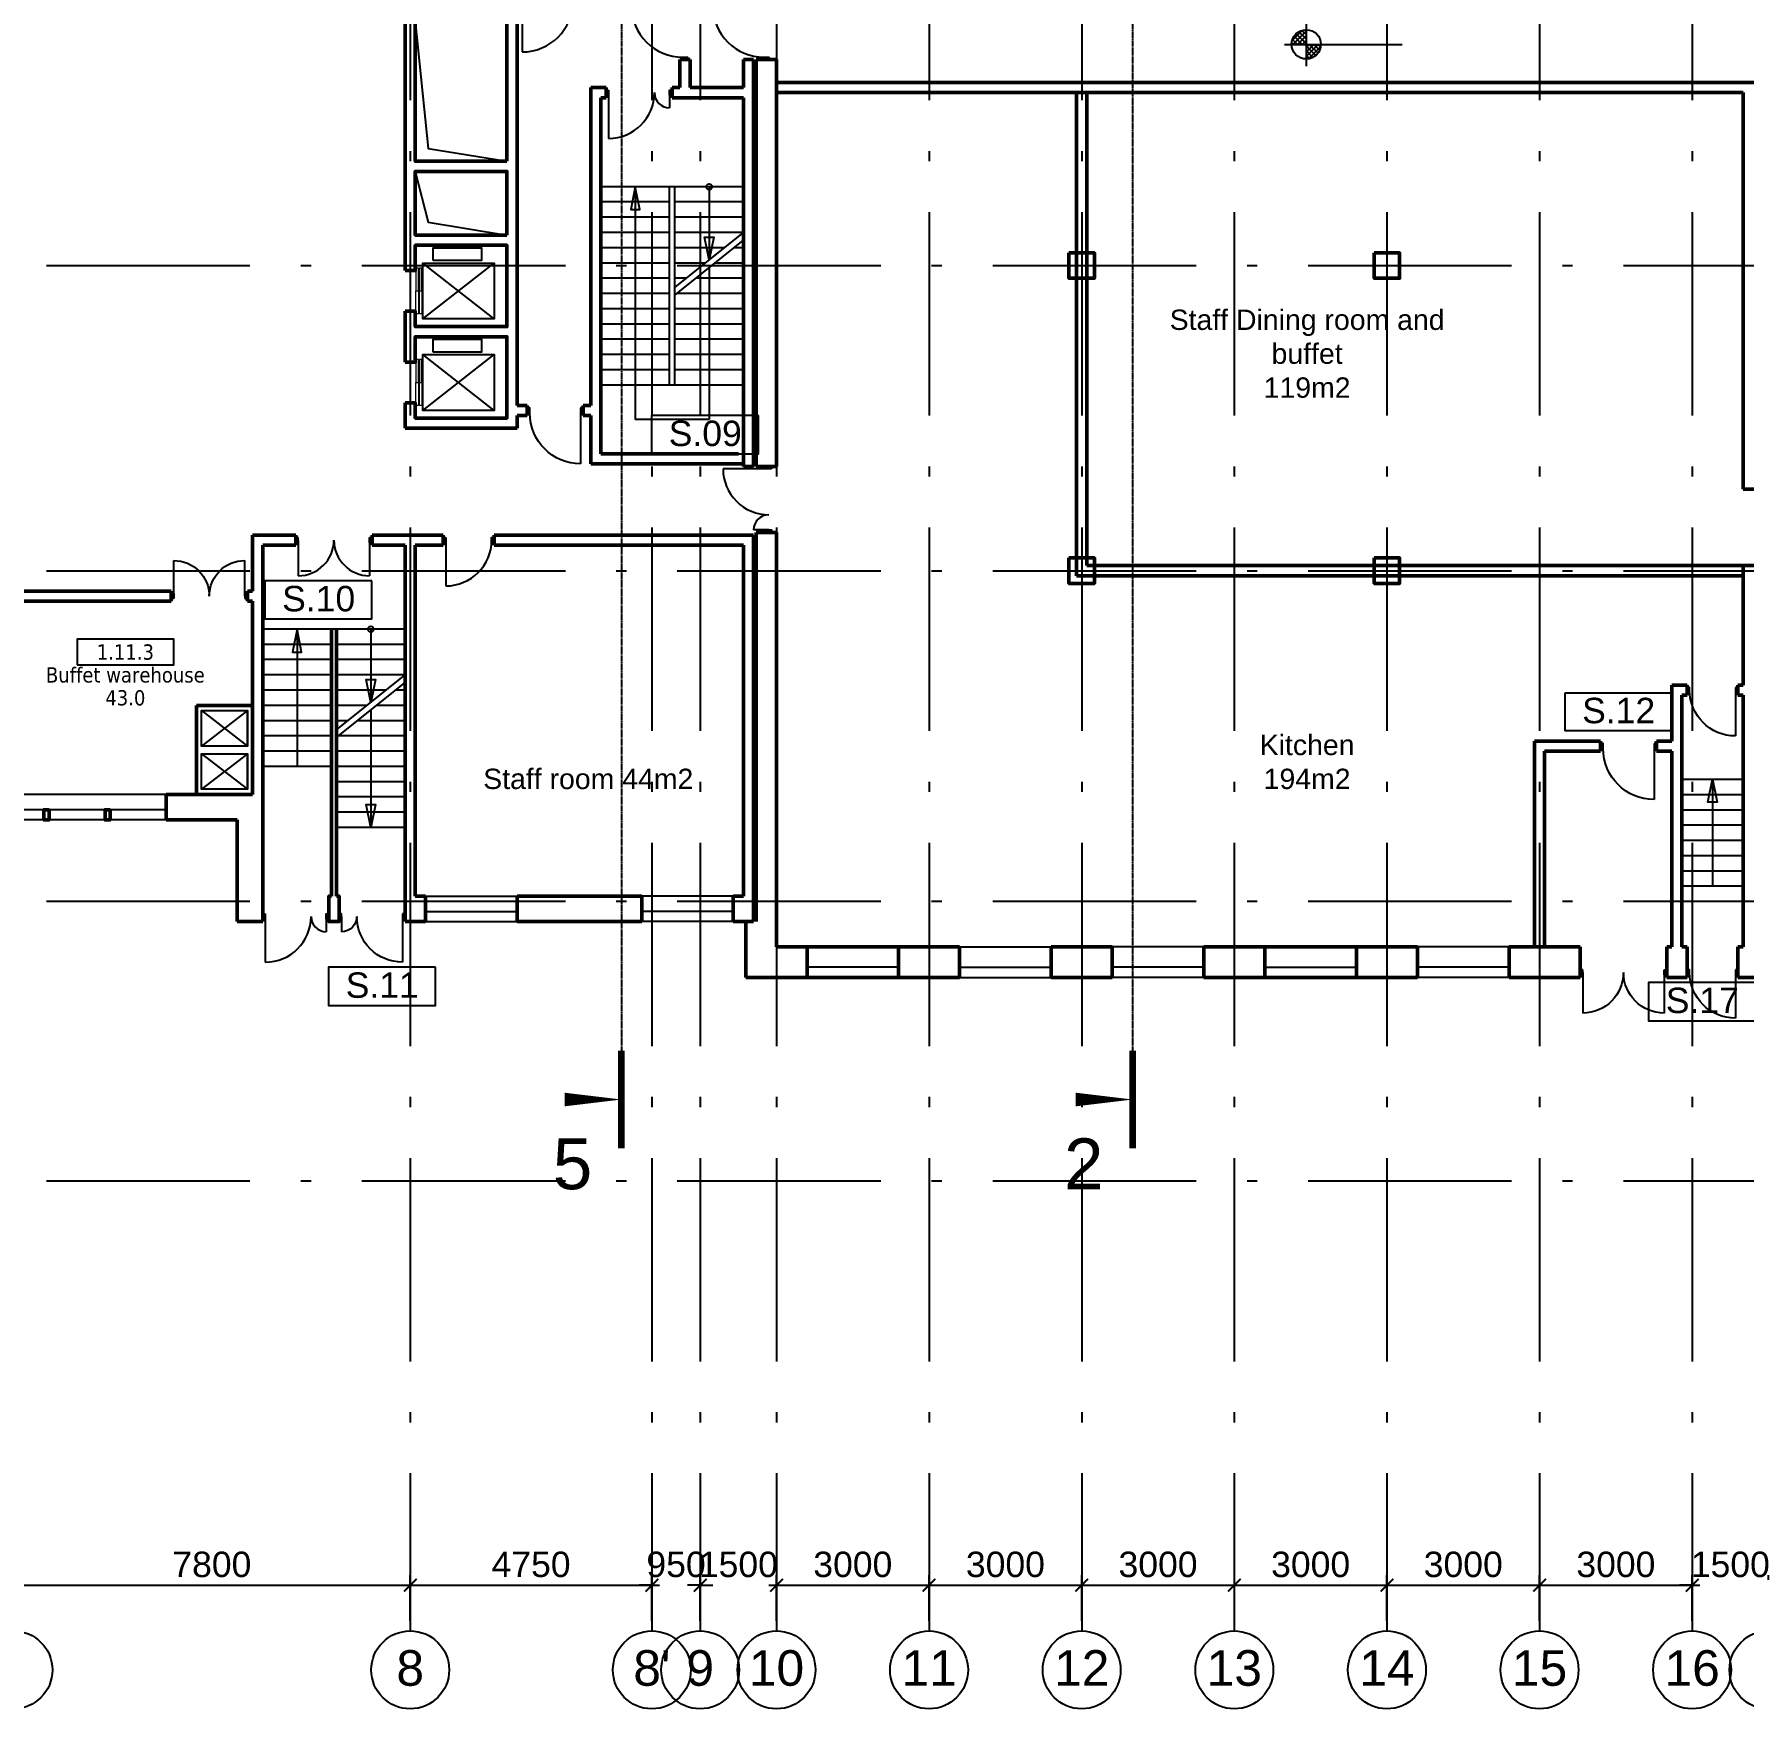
# Model space of a CAD drawing. Header units: millimetres. Extents: x 2558 to 253942, y 1343 to 186042.
# Drawn here: x 41048 to 74655, y 97362 to 130293 of the extents above; entities that cross this region are included whole.
import ezdxf
from ezdxf.enums import TextEntityAlignment as Align

# ---------------------------------------------------------------- set-up
doc = ezdxf.new("R2010")
doc.units = ezdxf.units.MM
doc.linetypes.add('DASHED', pattern=[0.75, 0.5, -0.25])
doc.linetypes.add('OSY', pattern=[6200, 4000, -1000, 200, -1000])
for name, color, linetype in [('AKS-NUM', 3, 'Continuous'), ('axes', 40, 'OSY'), ('DIM', 4, 'Continuous'), ('DV', 70, 'Continuous'), ('F', 4, 'Continuous'), ('P', 3, 'Continuous'), ('R', 7, 'Continuous'), ('T-EXPL pom', 9, 'Continuous'), ('Text', 179, 'Continuous')]:
    doc.layers.add(name, color=color, linetype=linetype)
doc.layers.add('hide', color=61, linetype='Continuous', lineweight=5, plot=False)
doc.layers.add('Kolumns', color=5, linetype='Continuous', lineweight=50)
doc.layers.add('ST', color=5, linetype='Continuous', lineweight=50)
doc.styles.add('DIM100', font='arial.ttf')
doc.styles.add('dim200', font='arial.ttf')
doc.styles.add('DIM_150', font='arial.ttf')
doc.styles.add('EXPL', font='tahoma.ttf')
doc.dimstyles.new('DIM200', dxfattribs={"dimtxt": 500, "dimasz": 250, "dimexe": 200, "dimexo": 200, "dimgap": 150, "dimtad": 1, "dimdec": 0, "dimzin": 0, "dimdsep": 46, "dimtxsty": 'dim200', "dimblk": 'ARCHTICK', "dimcen": 100, "dimdle": 150, "dimclrd": 256, "dimclre": 256, "dimclrt": 256, "dimaunit": 1, "dimadec": 4, "dimazin": 0, "dimtfac": 1, "dimtdec": 0, "dimtix": 1, "dimtofl": 0, "dimtmove": 0, "dimatfit": 0, "dimldrblk": 'DOT', "dimfxl": 200, "dimtolj": 1, "dimtzin": 0, "dimarcsym": 0})

# ---------------------------------------------------------------- blocks, each defined once
blk = doc.blocks.new('77')
at = {"layer": 'DV'}
for p, q in [((50, 0), (50, -700)), ((1450, 0), (1450, -700))]:
    blk.add_line(p, q, dxfattribs=at)
for points in [[(50, 50), (0, 50), (0, -50), (50, -50)], [(1450, 50), (1500, 50), (1500, -50), (1450, -50)]]:
    blk.add_lwpolyline(points, close=True, dxfattribs=at)
for centre, start, end in [((50, 0), 270, 0), ((1450, 0), 180, 270)]:
    blk.add_arc(centre, 700, start, end, dxfattribs=at)
blk = doc.blocks.new('okon')
at = {"layer": 'ST'}
blk.add_lwpolyline([(-50, 0), (50, 0), (50, 200), (-50, 200)], close=True, dxfattribs=at)
blk = doc.blocks.new('otmetka')
for p, q in [((0, 426), (0, -426)), ((-426, 0), (1885, 0))]:
    blk.add_line(p, q)
at = {"color": 0}
for p, q in [((-262, 0), (-286, 24)), ((-277, 77), (-76, 278)), ((-172, 0), (-270, 98)), ((-263, 0), (1, 264)), ((-81, 0), (-240, 158)), ((1, 8), (-198, 208)), ((-172, 0), (1, 173)), ((1, 99), (-147, 247)), ((1, 189), (-85, 275)), ((-82, 0), (1, 83)), ((1, -234), (235, 0)), ((1, -144), (145, 0)), ((1, -53), (54, 0)), ((230, -175), (54, 0)), ((264, -119), (145, 0)), ((285, -49), (235, 0)), ((185, -221), (1, -37)), ((131, -257), (1, -128)), ((64, -281), (1, -218)), ((40, -285), (286, -39))]:
    blk.add_line(p, q, dxfattribs=at)
blk.add_circle((0, 0), 288)
blk = doc.blocks.new('90')
at = {"layer": 'DV'}
blk.add_line((50, 0), (50, -900), dxfattribs=at)
for points in [[(50, 50), (50, -50), (0, -50), (0, 50)], [(1000, 50), (1000, -50), (950, -50), (950, 50)]]:
    blk.add_lwpolyline(points, close=True, dxfattribs=at)
blk.add_arc((50, 0), 900, 270, 0, dxfattribs=at)
blk = doc.blocks.new('100')
at = {"layer": 'DV'}
blk.add_line((50, -50), (50, -1050), dxfattribs=at)
for points in [[(50, 50), (50, -50), (0, -50), (0, 50)], [(1100, 50), (1100, -50), (1050, -50), (1050, 50)]]:
    blk.add_lwpolyline(points, close=True, dxfattribs=at)
blk.add_arc((50, -50), 1000, 270, 0, dxfattribs=at)
blk = doc.blocks.new('93')
at = {"layer": 'DV'}
for p, q in [((50, 0), (50, -900)), ((1250, 0), (1250, -300))]:
    blk.add_line(p, q, dxfattribs=at)
for points in [[(50, 50), (50, -50), (0, -50), (0, 50)], [(1300, 50), (1300, -50), (1250, -50), (1250, 50)]]:
    blk.add_lwpolyline(points, close=True, dxfattribs=at)
for centre, radius, start, end in [((50, 0), 900, 270, 0), ((1250, 0), 300, 180, 270)]:
    blk.add_arc(centre, radius, start, end, dxfattribs=at)
blk = doc.blocks.new('_ArchTick')
at = {"color": 0, "linetype": 'ByBlock', "const_width": 0.15}
blk.add_lwpolyline([(-0.5, -0.5), (0.5, 0.5)], dxfattribs=at)
blk = doc.blocks.new('*D382')
at = {"layer": 'Defpoints', "color": 0, "transparency": 16777216}
for p in [(58640, 99793), (55640, 98893), (58640, 98893)]:
    blk.add_point(p, dxfattribs=at)
at = {"layer": 'DIM', "lineweight": -2, "transparency": 16777216}
for p, q in [((55640, 99093), (55640, 99993)), ((58640, 99093), (58640, 99993)), ((55490, 99793), (58790, 99793))]:
    blk.add_line(p, q, dxfattribs=at)
at = {"layer": 'DIM', "lineweight": -2, "transparency": 16777216, "xscale": 250, "yscale": 250, "zscale": 250, "rotation": 180}
blk.add_blockref('_ArchTick', (55640, 99793), dxfattribs=at)
at = {"layer": 'DIM', "lineweight": -2, "transparency": 16777216, "xscale": 250, "yscale": 250, "zscale": 250}
blk.add_blockref('_ArchTick', (58640, 99793), dxfattribs=at)
at = {"layer": 'DIM', "transparency": 16777216, "insert": (57140, 100199), "char_height": 500, "attachment_point": 5, "style": 'dim200'}
blk.add_mtext('\\A1;3000', dxfattribs=at)
blk = doc.blocks.new('_Dot')
at = {"layer": 'P', "color": 0, "lineweight": -2}
blk.add_line((-0.5, 0), (-1, 0), dxfattribs=at)
at = {"layer": 'P', "color": 0, "const_width": 0.5}
blk.add_lwpolyline([(-0.25, 0, 1), (0.25, 0, 1)], format="xyb", close=True, dxfattribs=at)
blk = doc.blocks.new('*D388')
at = {"layer": 'Defpoints', "color": 0, "transparency": 16777216}
for p in [(67640, 99793), (64640, 98893), (67640, 98893)]:
    blk.add_point(p, dxfattribs=at)
at = {"layer": 'DIM', "lineweight": -2, "transparency": 16777216}
for p, q in [((64640, 99093), (64640, 99993)), ((67640, 99093), (67640, 99993)), ((64490, 99793), (67790, 99793))]:
    blk.add_line(p, q, dxfattribs=at)
at = {"layer": 'DIM', "lineweight": -2, "transparency": 16777216, "xscale": 250, "yscale": 250, "zscale": 250, "rotation": 180}
blk.add_blockref('_ArchTick', (64640, 99793), dxfattribs=at)
at = {"layer": 'DIM', "lineweight": -2, "transparency": 16777216, "xscale": 250, "yscale": 250, "zscale": 250}
blk.add_blockref('_ArchTick', (67640, 99793), dxfattribs=at)
at = {"layer": 'DIM', "transparency": 16777216, "insert": (66140, 100199), "char_height": 500, "attachment_point": 5, "style": 'dim200'}
blk.add_mtext('\\A1;3000', dxfattribs=at)
blk = doc.blocks.new('*D389')
at = {"layer": 'Defpoints', "color": 0, "transparency": 16777216}
for p in [(70640, 99793), (67640, 98893), (70640, 98893)]:
    blk.add_point(p, dxfattribs=at)
at = {"layer": 'DIM', "lineweight": -2, "transparency": 16777216}
for p, q in [((67640, 99093), (67640, 99993)), ((70640, 99093), (70640, 99993)), ((67490, 99793), (70790, 99793))]:
    blk.add_line(p, q, dxfattribs=at)
at = {"layer": 'DIM', "lineweight": -2, "transparency": 16777216, "xscale": 250, "yscale": 250, "zscale": 250, "rotation": 180}
blk.add_blockref('_ArchTick', (67640, 99793), dxfattribs=at)
at = {"layer": 'DIM', "lineweight": -2, "transparency": 16777216, "xscale": 250, "yscale": 250, "zscale": 250}
blk.add_blockref('_ArchTick', (70640, 99793), dxfattribs=at)
at = {"layer": 'DIM', "transparency": 16777216, "insert": (69140, 100199), "char_height": 500, "attachment_point": 5, "style": 'dim200'}
blk.add_mtext('\\A1;3000', dxfattribs=at)
blk = doc.blocks.new('*D390')
at = {"layer": 'Defpoints', "color": 0, "transparency": 16777216}
for p in [(48440, 99793), (40640, 98893), (48440, 98893)]:
    blk.add_point(p, dxfattribs=at)
at = {"layer": 'DIM', "lineweight": -2, "transparency": 16777216}
for p, q in [((40640, 99093), (40640, 99993)), ((48440, 99093), (48440, 99993)), ((40490, 99793), (48590, 99793))]:
    blk.add_line(p, q, dxfattribs=at)
at = {"layer": 'DIM', "lineweight": -2, "transparency": 16777216, "xscale": 250, "yscale": 250, "zscale": 250, "rotation": 180}
blk.add_blockref('_ArchTick', (40640, 99793), dxfattribs=at)
at = {"layer": 'DIM', "lineweight": -2, "transparency": 16777216, "xscale": 250, "yscale": 250, "zscale": 250}
blk.add_blockref('_ArchTick', (48440, 99793), dxfattribs=at)
at = {"layer": 'DIM', "transparency": 16777216, "insert": (44540, 100199), "char_height": 500, "attachment_point": 5, "style": 'dim200'}
blk.add_mtext('\\A1;7800', dxfattribs=at)
blk = doc.blocks.new('*D401')
at = {"layer": 'Defpoints', "color": 0, "transparency": 16777216}
for p in [(75140, 99793), (73640, 98893), (75140, 98893)]:
    blk.add_point(p, dxfattribs=at)
at = {"layer": 'DIM', "lineweight": -2, "transparency": 16777216}
for p, q in [((73640, 99093), (73640, 99993)), ((75140, 99093), (75140, 99993)), ((73640, 99793), (73390, 99793)), ((75140, 99793), (75390, 99793))]:
    blk.add_line(p, q, dxfattribs=at)
at = {"layer": 'DIM', "lineweight": -2, "transparency": 16777216, "xscale": 250, "yscale": 250, "zscale": 250}
blk.add_blockref('_ArchTick', (73640, 99793), dxfattribs=at)
at = {"layer": 'DIM', "lineweight": -2, "transparency": 16777216, "xscale": 250, "yscale": 250, "zscale": 250, "rotation": 180}
blk.add_blockref('_ArchTick', (75140, 99793), dxfattribs=at)
at = {"layer": 'DIM', "transparency": 16777216, "insert": (74390, 100199), "char_height": 500, "attachment_point": 5, "style": 'dim200'}
blk.add_mtext('\\A1;1500', dxfattribs=at)
blk = doc.blocks.new('*D402')
at = {"layer": 'Defpoints', "color": 0, "transparency": 16777216}
for p in [(73640, 99793), (70640, 98893), (73640, 98893)]:
    blk.add_point(p, dxfattribs=at)
at = {"layer": 'DIM', "lineweight": -2, "transparency": 16777216}
for p, q in [((70640, 99093), (70640, 99993)), ((73640, 99093), (73640, 99993)), ((70490, 99793), (73790, 99793))]:
    blk.add_line(p, q, dxfattribs=at)
at = {"layer": 'DIM', "lineweight": -2, "transparency": 16777216, "xscale": 250, "yscale": 250, "zscale": 250, "rotation": 180}
blk.add_blockref('_ArchTick', (70640, 99793), dxfattribs=at)
at = {"layer": 'DIM', "lineweight": -2, "transparency": 16777216, "xscale": 250, "yscale": 250, "zscale": 250}
blk.add_blockref('_ArchTick', (73640, 99793), dxfattribs=at)
at = {"layer": 'DIM', "transparency": 16777216, "insert": (72140, 100199), "char_height": 500, "attachment_point": 5, "style": 'dim200'}
blk.add_mtext('\\A1;3000', dxfattribs=at)
blk = doc.blocks.new('*D403')
at = {"layer": 'Defpoints', "color": 0, "transparency": 16777216}
for p in [(61640, 99793), (58640, 98893), (61640, 98893)]:
    blk.add_point(p, dxfattribs=at)
at = {"layer": 'DIM', "lineweight": -2, "transparency": 16777216}
for p, q in [((58640, 99093), (58640, 99993)), ((61640, 99093), (61640, 99993)), ((58490, 99793), (61790, 99793))]:
    blk.add_line(p, q, dxfattribs=at)
at = {"layer": 'DIM', "lineweight": -2, "transparency": 16777216, "xscale": 250, "yscale": 250, "zscale": 250, "rotation": 180}
blk.add_blockref('_ArchTick', (58640, 99793), dxfattribs=at)
at = {"layer": 'DIM', "lineweight": -2, "transparency": 16777216, "xscale": 250, "yscale": 250, "zscale": 250}
blk.add_blockref('_ArchTick', (61640, 99793), dxfattribs=at)
at = {"layer": 'DIM', "transparency": 16777216, "insert": (60140, 100199), "char_height": 500, "attachment_point": 5, "style": 'dim200'}
blk.add_mtext('\\A1;3000', dxfattribs=at)
blk = doc.blocks.new('*D404')
at = {"layer": 'Defpoints', "color": 0, "transparency": 16777216}
for p in [(64640, 99793), (61640, 98893), (64640, 98893)]:
    blk.add_point(p, dxfattribs=at)
at = {"layer": 'DIM', "lineweight": -2, "transparency": 16777216}
for p, q in [((61640, 99093), (61640, 99993)), ((64640, 99093), (64640, 99993)), ((61490, 99793), (64790, 99793))]:
    blk.add_line(p, q, dxfattribs=at)
at = {"layer": 'DIM', "lineweight": -2, "transparency": 16777216, "xscale": 250, "yscale": 250, "zscale": 250, "rotation": 180}
blk.add_blockref('_ArchTick', (61640, 99793), dxfattribs=at)
at = {"layer": 'DIM', "lineweight": -2, "transparency": 16777216, "xscale": 250, "yscale": 250, "zscale": 250}
blk.add_blockref('_ArchTick', (64640, 99793), dxfattribs=at)
at = {"layer": 'DIM', "transparency": 16777216, "insert": (63140, 100199), "char_height": 500, "attachment_point": 5, "style": 'dim200'}
blk.add_mtext('\\A1;3000', dxfattribs=at)
blk = doc.blocks.new('nomkom')
blk.add_lwpolyline([(-950, 0), (950, 0), (950, 500), (-950, 500)], close=True)
at = {"style": 'EXPL'}
for tag, height, p in [('NO_LEGEND', 300, (0, 100)), ('ROOM_NAME', 200, (0, -350)), ('AREA', 300, (0, -800))]:
    blk.add_attdef(tag, text='', height=height, dxfattribs=at).set_placement(p, align=Align.CENTER)
blk = doc.blocks.new('88')
at = {"layer": 'DV'}
for p, q in [((0, -50), (800, -50)), ((0, -1650), (800, -1650))]:
    blk.add_line(p, q, dxfattribs=at)
for points in [[(-50, -50), (-50, 0), (50, 0), (50, -50)], [(-50, -1650), (-50, -1700), (50, -1700), (50, -1650)]]:
    blk.add_lwpolyline(points, close=True, dxfattribs=at)
for centre, start, end in [((0, -50), 270, 0), ((0, -1650), 0, 90)]:
    blk.add_arc(centre, 800, start, end, dxfattribs=at)
blk = doc.blocks.new('A$C497D624B')
at = {"layer": 'hide'}
for points in [[(250, 1790), (700, 1790), (700, 1740), (250, 1740)], [(250, 1720), (700, 1720), (700, 1670), (250, 1670)], [(1150, 1790), (700, 1790), (700, 1740), (1150, 1740)], [(1150, 1720), (700, 1720), (700, 1670), (1150, 1670)]]:
    blk.add_lwpolyline(points, close=True, dxfattribs=at)
at = {"layer": 'P'}
blk.add_lwpolyline([(150, 1650), (1250, 1650), (1250, 250), (150, 250), (150, 1650), (1250, 250), (150, 250), (1250, 1650)], dxfattribs=at)
blk.add_lwpolyline([(1300, 1450), (1550, 1450), (1550, 500), (1300, 500)], close=True, dxfattribs=at)
at = {"layer": 'ST'}
blk.add_lwpolyline([(300, 2000), (300, 1800), (0, 1800), (0, 0), (1600, 0), (1600, 1800), (1100, 1800), (1100, 2000)], dxfattribs=at)
blk = doc.blocks.new('*D328')
at = {"layer": 'Defpoints', "color": 0, "transparency": 16777216}
for p in [(55640, 99793), (54140, 98893), (55640, 98893)]:
    blk.add_point(p, dxfattribs=at)
at = {"layer": 'DIM', "lineweight": -2, "transparency": 16777216}
for p, q in [((54140, 99093), (54140, 99993)), ((55640, 99093), (55640, 99993)), ((54140, 99793), (53890, 99793)), ((55640, 99793), (55890, 99793))]:
    blk.add_line(p, q, dxfattribs=at)
at = {"layer": 'DIM', "lineweight": -2, "transparency": 16777216, "xscale": 250, "yscale": 250, "zscale": 250}
blk.add_blockref('_ArchTick', (54140, 99793), dxfattribs=at)
at = {"layer": 'DIM', "lineweight": -2, "transparency": 16777216, "xscale": 250, "yscale": 250, "zscale": 250, "rotation": 180}
blk.add_blockref('_ArchTick', (55640, 99793), dxfattribs=at)
at = {"layer": 'DIM', "transparency": 16777216, "insert": (54890, 100199), "char_height": 500, "attachment_point": 5, "style": 'dim200'}
blk.add_mtext('\\A1;1500', dxfattribs=at)
blk = doc.blocks.new('*D329')
at = {"layer": 'Defpoints', "color": 0, "transparency": 16777216}
for p in [(53190, 99793), (48440, 98893), (53190, 98893)]:
    blk.add_point(p, dxfattribs=at)
at = {"layer": 'DIM', "lineweight": -2, "transparency": 16777216}
for p, q in [((48440, 99093), (48440, 99993)), ((53190, 99093), (53190, 99993)), ((48290, 99793), (53340, 99793))]:
    blk.add_line(p, q, dxfattribs=at)
at = {"layer": 'DIM', "lineweight": -2, "transparency": 16777216, "xscale": 250, "yscale": 250, "zscale": 250, "rotation": 180}
blk.add_blockref('_ArchTick', (48440, 99793), dxfattribs=at)
at = {"layer": 'DIM', "lineweight": -2, "transparency": 16777216, "xscale": 250, "yscale": 250, "zscale": 250}
blk.add_blockref('_ArchTick', (53190, 99793), dxfattribs=at)
at = {"layer": 'DIM', "transparency": 16777216, "insert": (50815, 100199), "char_height": 500, "attachment_point": 5, "style": 'dim200'}
blk.add_mtext('\\A1;4750', dxfattribs=at)
blk = doc.blocks.new('*D330')
at = {"layer": 'Defpoints', "color": 0, "transparency": 16777216}
for p in [(54140, 99793), (53190, 98893), (54140, 98893)]:
    blk.add_point(p, dxfattribs=at)
at = {"layer": 'DIM', "lineweight": -2, "transparency": 16777216}
for p, q in [((53190, 99093), (53190, 99993)), ((54140, 99093), (54140, 99993)), ((53190, 99793), (52940, 99793)), ((54140, 99793), (54390, 99793))]:
    blk.add_line(p, q, dxfattribs=at)
at = {"layer": 'DIM', "lineweight": -2, "transparency": 16777216, "xscale": 250, "yscale": 250, "zscale": 250}
blk.add_blockref('_ArchTick', (53190, 99793), dxfattribs=at)
at = {"layer": 'DIM', "lineweight": -2, "transparency": 16777216, "xscale": 250, "yscale": 250, "zscale": 250, "rotation": 180}
blk.add_blockref('_ArchTick', (54140, 99793), dxfattribs=at)
at = {"layer": 'DIM', "transparency": 16777216, "insert": (53665, 100199), "char_height": 500, "attachment_point": 5, "style": 'dim200'}
blk.add_mtext('\\A1;950', dxfattribs=at)

msp = doc.modelspace()

# ---------------------------------------------------------------- linework, layer by layer
at = {"layer": 'AKS-NUM'}
for centre in [(40639.6, 98127.5), (48439.4, 98127.5), (53189.4, 98127.5), (54139.4, 98127.5), (55639.4, 98127.5), (58639.4, 98127.5), (61639.4, 98127.5), (64639.4, 98127.5), (67639.4, 98127.5), (70639.4, 98127.5), (73639.4, 98127.5), (75139.4, 98127.5)]:
    msp.add_circle(centre, 765.9, dxfattribs=at)
at = {"layer": 'axes'}
for p, q in [((48439.6, 182593.4), (48439.6, 98893.4)), ((53189.6, 182593.4), (53189.6, 98893.4)), ((54139.6, 182593.4), (54139.6, 98893.4)), ((55639.6, 182593.4), (55639.6, 98893.4)), ((58639.6, 182593.4), (58639.6, 98893.4)), ((61639.6, 182593.4), (61639.6, 98893.4)), ((64639.6, 182593.4), (64639.6, 98893.4)), ((67639.6, 182593.4), (67639.6, 98893.4)), ((70639.6, 182593.4), (70639.6, 98893.4)), ((73639.6, 182593.4), (73639.6, 98893.4)), ((4089.6, 125743.4), (113998.8, 125743.4)), ((4089.6, 119743.4), (113998.8, 119743.4)), ((4089.6, 113243.4), (113998.8, 113243.4)), ((4089.6, 107743.4), (113998.8, 107743.4))]:
    msp.add_line(p, q, dxfattribs=at)
at = {"layer": 'F'}
for p, q in [((43639.6, 115343.4), (40639.6, 115343.4)), ((43639.6, 115043.4), (40639.6, 115043.4)), ((43639.6, 114843.4), (40639.6, 114843.4)), ((48739.6, 113343.4), (50539.6, 113343.4)), ((54789.6, 113343.4), (52989.6, 113343.4)), ((48739.6, 113043.4), (50539.6, 113043.4)), ((54789.6, 113043.4), (52989.6, 113043.4)), ((48739.6, 112843.4), (50539.6, 112843.4)), ((54789.6, 112843.4), (52989.6, 112843.4)), ((58039.6, 112343.4), (56239.6, 112343.4)), ((59239.6, 112343.4), (61039.6, 112343.4)), ((64039.6, 112343.4), (62239.6, 112343.4)), ((65239.6, 112343.4), (67039.6, 112343.4)), ((70039.6, 112343.4), (68239.6, 112343.4)), ((58039.6, 111943.4), (56239.6, 111943.4)), ((59239.6, 111943.4), (61039.6, 111943.4)), ((64039.6, 111943.4), (62239.6, 111943.4)), ((65239.6, 111943.4), (67039.6, 111943.4)), ((70039.6, 111943.4), (68239.6, 111943.4)), ((58039.6, 111743.4), (56239.6, 111743.4)), ((59239.6, 111743.4), (61039.6, 111743.4)), ((64039.6, 111743.4), (62239.6, 111743.4)), ((65239.6, 111743.4), (67039.6, 111743.4)), ((70039.6, 111743.4), (68239.6, 111743.4))]:
    msp.add_line(p, q, dxfattribs=at)
at = {"layer": 'Kolumns'}
for points in [[(61389.6, 125993.4), (61889.6, 125993.4), (61889.6, 125493.4), (61389.6, 125493.4)], [(67389.6, 125993.4), (67889.6, 125993.4), (67889.6, 125493.4), (67389.6, 125493.4)], [(61389.6, 119993.4), (61889.6, 119993.4), (61889.6, 119493.4), (61389.6, 119493.4)], [(67389.6, 119993.4), (67889.6, 119993.4), (67889.6, 119493.4), (67389.6, 119493.4)]]:
    msp.add_lwpolyline(points, close=True, dxfattribs=at)
at = {"layer": 'P'}
for p, q in [((54989.6, 127293.4), (52189.6, 127293.4)), ((52864.6, 127293.4), (52864.6, 122718.4)), ((53539.6, 123393.4), (53539.6, 127293.4)), ((53639.6, 123393.4), (53639.6, 127293.4)), ((54314.6, 127293.4), (54314.6, 125853.4)), ((53539.6, 126993.4), (52189.6, 126993.4)), ((54989.6, 126993.4), (53639.6, 126993.4)), ((53539.6, 126693.4), (52189.6, 126693.4)), ((53539.6, 126393.4), (52189.6, 126393.4)), ((54989.6, 126693.4), (53639.6, 126693.4)), ((53639.6, 125313.4), (54989.6, 126393.4)), ((54989.6, 126393.4), (53639.6, 126393.4)), ((53539.6, 126093.4), (52189.6, 126093.4)), ((53639.6, 125163.4), (54989.6, 126243.4)), ((54614.6, 126093.4), (53639.6, 126093.4)), ((54989.6, 126093.4), (54802.1, 126093.4)), ((53539.6, 125793.4), (52189.6, 125793.4)), ((54239.6, 125793.4), (53639.6, 125793.4)), ((54314.6, 125703.4), (54314.6, 122718.4)), ((54989.6, 125793.4), (54427.1, 125793.4)), ((53539.6, 125493.4), (52189.6, 125493.4)), ((53864.6, 125493.4), (53639.6, 125493.4)), ((54989.6, 125493.4), (54052.1, 125493.4)), ((53539.6, 125193.4), (52189.6, 125193.4)), ((54989.6, 125193.4), (53677.1, 125193.4)), ((53539.6, 124893.4), (52189.6, 124893.4)), ((54989.6, 124893.4), (53639.6, 124893.4)), ((53539.6, 124593.4), (52189.6, 124593.4)), ((54989.6, 124593.4), (53639.6, 124593.4)), ((53539.6, 124293.4), (52189.6, 124293.4)), ((54989.6, 124293.4), (53639.6, 124293.4)), ((53539.6, 123993.4), (52189.6, 123993.4)), ((53539.6, 123693.4), (52189.6, 123693.4)), ((54989.6, 123993.4), (53639.6, 123993.4)), ((54989.6, 123693.4), (53639.6, 123693.4)), ((54989.6, 123393.4), (52189.6, 123393.4)), ((54314.6, 122718.4), (52864.6, 122718.4)), ((48339.6, 118593.4), (45539.6, 118593.4)), ((46214.6, 118593.4), (46214.6, 115893.4)), ((47664.6, 118593.4), (47664.6, 117153.4)), ((46889.6, 118293.4), (45539.6, 118293.4)), ((46889.6, 117993.4), (45539.6, 117993.4)), ((48339.6, 118293.4), (46989.6, 118293.4)), ((48339.6, 117993.4), (46989.6, 117993.4)), ((46889.6, 117693.4), (45539.6, 117693.4)), ((46989.6, 116613.4), (48339.6, 117693.4)), ((48339.6, 117693.4), (46989.6, 117693.4)), ((46889.6, 117393.4), (45539.6, 117393.4)), ((46989.6, 116463.4), (48339.6, 117543.4)), ((47964.6, 117393.4), (46989.6, 117393.4)), ((48339.6, 117393.4), (48152.1, 117393.4)), ((46889.6, 117093.4), (45539.6, 117093.4)), ((47589.6, 117093.4), (46989.6, 117093.4)), ((47664.6, 117003.4), (47664.6, 114693.4)), ((48339.6, 117093.4), (47777.1, 117093.4)), ((46889.6, 116793.4), (45539.6, 116793.4)), ((47214.6, 116793.4), (46989.6, 116793.4)), ((48339.6, 116793.4), (47402.1, 116793.4)), ((46889.6, 116493.4), (45539.6, 116493.4)), ((48339.6, 116493.4), (47027.1, 116493.4)), ((46889.6, 116193.4), (45539.6, 116193.4)), ((48339.6, 116193.4), (46989.6, 116193.4)), ((46889.6, 115893.4), (45539.6, 115893.4)), ((48339.6, 115893.4), (46989.6, 115893.4)), ((73439.6, 115643.4), (74639.6, 115643.4)), ((74039.6, 115643.4), (74039.6, 113543.4)), ((48339.6, 115593.4), (46989.6, 115593.4)), ((48339.6, 115293.4), (46989.6, 115293.4)), ((73439.6, 115343.4), (74639.6, 115343.4)), ((48339.6, 114993.4), (46989.6, 114993.4)), ((73439.6, 115043.4), (74639.6, 115043.4)), ((48339.6, 114693.4), (46989.6, 114693.4)), ((73439.6, 114743.4), (74639.6, 114743.4)), ((73439.6, 114443.4), (74639.6, 114443.4)), ((73439.6, 114143.4), (74639.6, 114143.4)), ((73439.6, 113843.4), (74639.6, 113843.4)), ((73439.6, 113543.4), (74639.6, 113543.4))]:
    msp.add_line(p, q, dxfattribs=at)
for points in [[(48539.6, 130543.4), (48789.6, 128043.4), (50339.6, 127793.4)], [(48539.6, 127593.4), (48789.6, 126593.4), (50339.6, 126343.4)], [(44339.6, 116993.4), (45239.6, 116993.4), (45239.6, 116293.4), (44339.6, 116293.4), (44339.6, 116993.4), (45239.6, 116293.4), (45239.6, 116993.4), (44339.6, 116293.4)], [(44339.6, 116143.4), (45239.6, 116143.4), (45239.6, 115443.4), (44339.6, 115443.4), (44339.6, 116143.4), (45239.6, 115443.4), (45239.6, 116143.4), (44339.6, 115443.4)]]:
    msp.add_lwpolyline(points, dxfattribs=at)
for points in [[(52864.6, 127293.4), (52774.3, 126843.4), (52955, 126843.4)], [(54314.6, 125853.4), (54224.3, 126303.4), (54405, 126303.4)], [(46214.6, 118593.4), (46124.3, 118143.4), (46305, 118143.4)], [(47664.6, 117153.4), (47574.3, 117603.4), (47755, 117603.4)], [(74039.6, 115643.4), (74130, 115193.4), (73949.3, 115193.4)], [(47664.6, 114693.4), (47574.3, 115143.4), (47755, 115143.4)]]:
    msp.add_lwpolyline(points, close=True, dxfattribs=at)
for centre in [(54314.6, 127293.4), (47664.6, 118593.4)]:
    msp.add_circle(centre, 56.3, dxfattribs=at)
at = {"layer": 'R', "color": 7, "linetype": 'DASHED'}
for p, q in [((52589.6, 182593.4), (52589.6, 109343.4)), ((62639.6, 182593.4), (62639.6, 109343.4))]:
    msp.add_line(p, q, dxfattribs=at)
at = {"layer": 'R', "const_width": 133.9}
for points in [[(52589.6, 110302.8), (52589.6, 108384)], [(62639.6, 110302.8), (62639.6, 108384)]]:
    msp.add_lwpolyline(points, dxfattribs=at)
at = {"layer": 'R'}
for points in [[(51474, 109343.4, 267.7, 0, 0), (52589.6, 109343.4, 0, 0, 0)], [(61524, 109343.4, 267.7, 0, 0), (62639.6, 109343.4, 0, 0, 0)]]:
    msp.add_lwpolyline(points, format="xyseb", dxfattribs=at)
at = {"layer": 'ST'}
for p, q in [((48339.6, 125643.4), (48339.6, 132886.7)), ((50539.6, 130893.4), (50539.6, 122993.4)), ((53939.6, 129793.4), (53739.6, 129793.4)), ((53739.6, 129243.4), (53739.6, 129793.4)), ((53939.6, 129243.4), (53939.6, 129793.4)), ((54989.6, 129793.4), (54989.6, 129243.4)), ((55189.6, 129793.4), (54989.6, 129793.4)), ((55189.6, 129793.4), (55189.6, 121793.4)), ((55239.6, 121793.4), (55239.6, 129793.4)), ((55639.6, 129793.4), (55239.6, 129793.4)), ((55639.6, 121793.4), (55639.6, 129793.4)), ((51989.6, 122993.4), (51989.6, 129243.4)), ((52289.6, 129243.4), (51989.6, 129243.4)), ((52289.6, 129043.4), (52289.6, 129243.4)), ((53589.6, 129043.4), (53589.6, 129243.4)), ((53589.6, 129243.4), (53739.6, 129243.4)), ((53939.6, 129243.4), (54989.6, 129243.4)), ((68639.6, 129343.4), (55639.6, 129343.4)), ((74639.6, 129143.4), (55639.6, 129143.4)), ((61539.6, 119643.4), (61539.6, 129143.4)), ((61739.6, 119843.4), (61739.6, 129143.4)), ((68639.6, 129343.4), (80989.6, 129343.4)), ((74639.6, 129143.4), (74639.6, 121343.4)), ((52189.6, 129043.4), (52189.6, 122043.4)), ((52189.6, 129043.4), (52289.6, 129043.4)), ((54989.6, 129043.4), (53589.6, 129043.4)), ((54989.6, 129043.4), (54989.6, 121793.4)), ((48339.6, 124843.4), (48339.6, 123843.4)), ((48339.6, 122543.4), (48339.6, 123043.4)), ((50539.6, 122793.4), (50539.6, 122543.4)), ((51989.6, 121843.4), (51989.6, 122793.4)), ((50539.6, 122543.4), (48339.6, 122543.4)), ((54889.6, 122043.4), (52189.6, 122043.4)), ((54989.6, 121843.4), (51989.6, 121843.4)), ((54989.6, 121793.4), (55189.6, 121793.4)), ((74639.6, 121343.4), (77847.2, 121343.4)), ((45339.6, 119343.4), (45339.6, 120443.4)), ((46189.6, 120443.4), (45339.6, 120443.4)), ((46189.6, 120243.4), (46189.6, 120443.4)), ((47689.6, 120243.4), (47689.6, 120443.4)), ((47689.6, 120443.4), (49089.6, 120443.4)), ((49089.6, 120443.4), (49089.6, 120243.4)), ((55189.6, 120443.4), (50089.6, 120443.4)), ((50089.6, 120443.4), (50089.6, 120243.4)), ((55189.6, 120443.4), (55189.6, 112843.4)), ((55239.6, 112843.4), (55239.6, 120493.4)), ((55639.6, 112343.4), (55639.6, 120493.4)), ((45539.6, 120243.4), (45539.6, 113343.4)), ((45539.6, 120243.4), (46189.6, 120243.4)), ((48339.6, 120243.4), (47689.6, 120243.4)), ((48339.6, 119943.4), (48339.6, 120243.4)), ((48339.6, 120243.4), (48339.6, 112843.4)), ((49089.6, 120243.4), (48539.6, 120243.4)), ((48539.6, 120243.4), (48539.6, 113343.4)), ((50089.6, 120243.4), (54989.6, 120243.4)), ((54989.6, 120243.4), (54989.6, 113343.4)), ((74639.6, 119643.4), (61539.6, 119643.4)), ((74639.6, 119843.4), (61739.6, 119843.4)), ((74639.6, 119843.4), (74639.6, 117493.4)), ((75689.6, 119843.4), (74639.6, 119843.4)), ((43739.6, 119343.4), (40539.6, 119343.4)), ((43739.6, 119343.4), (43739.6, 119143.4)), ((45339.6, 119343.4), (45239.6, 119343.4)), ((45239.6, 119343.4), (45239.6, 119143.4)), ((43739.6, 119143.4), (40639.6, 119143.4)), ((45239.6, 119143.4), (45339.6, 119143.4)), ((45339.6, 115343.4), (45339.6, 119143.4)), ((46889.6, 113343.4), (46889.6, 118593.4)), ((46989.6, 113343.4), (46989.6, 118593.4)), ((73239.6, 116393.4), (73239.6, 117493.4)), ((73539.6, 117493.4), (73239.6, 117493.4)), ((73439.6, 112343.4), (73439.6, 117293.4)), ((73539.6, 117293.4), (73439.6, 117293.4)), ((73539.6, 117293.4), (73539.6, 117493.4)), ((74539.6, 117293.4), (74539.6, 117493.4)), ((74639.6, 117493.4), (74539.6, 117493.4)), ((74539.6, 117293.4), (74639.6, 117293.4)), ((74639.6, 117293.4), (74639.6, 112343.4)), ((44239.6, 117093.4), (45339.6, 117093.4)), ((44239.6, 115343.4), (44239.6, 117093.4)), ((70539.6, 112343.4), (70539.6, 116393.4)), ((70539.6, 116393.4), (71539.6, 116393.4)), ((70739.6, 112343.4), (70739.6, 116193.4)), ((70739.6, 116193.4), (71539.6, 116193.4)), ((73239.6, 112343.4), (73239.6, 116193.4)), ((45339.6, 115343.4), (43639.6, 115343.4)), ((43639.6, 115343.4), (43639.6, 114843.4)), ((45039.6, 113693.4), (45039.6, 112843.4)), ((45539.6, 113343.4), (45539.6, 113343.4)), ((45539.6, 113343.4), (45539.6, 112843.4)), ((48739.6, 113343.4), (48539.6, 113343.4)), ((48739.6, 113343.4), (48739.6, 112843.4)), ((52989.6, 113343.4), (50539.6, 113343.4)), ((50539.6, 113343.4), (50539.6, 112843.4)), ((52989.6, 113343.4), (52989.6, 112843.4)), ((54789.6, 113343.4), (54789.6, 112843.4)), ((54789.6, 113343.4), (54989.6, 113343.4)), ((48739.6, 112843.4), (48339.6, 112843.4)), ((50539.6, 112843.4), (52989.6, 112843.4)), ((54789.6, 112843.4), (55189.6, 112843.4)), ((55039.6, 111743.4), (55039.6, 112843.4)), ((55639.6, 112343.4), (56239.6, 112343.4)), ((56239.6, 112343.4), (59239.6, 112343.4)), ((56239.6, 112343.4), (56239.6, 111743.4)), ((58039.6, 112343.4), (58039.6, 111743.4)), ((59239.6, 112343.4), (59239.6, 111743.4)), ((61039.6, 112343.4), (62239.6, 112343.4)), ((61039.6, 112343.4), (61039.6, 111743.4)), ((62239.6, 112343.4), (62239.6, 111743.4)), ((67039.6, 112343.4), (64039.6, 112343.4)), ((64039.6, 112343.4), (64039.6, 111743.4)), ((65239.6, 112343.4), (65239.6, 111743.4)), ((67039.6, 112343.4), (68239.6, 112343.4)), ((67039.6, 112343.4), (67039.6, 111743.4)), ((68239.6, 112343.4), (68239.6, 111743.4)), ((70039.6, 112343.4), (71439.6, 112343.4)), ((70039.6, 112343.4), (70039.6, 111743.4)), ((73239.6, 112343.4), (73139.6, 112343.4)), ((73539.6, 112343.4), (73439.6, 112343.4)), ((74539.6, 112343.4), (74639.6, 112343.4)), ((74639.6, 112343.4), (74539.6, 112343.4)), ((55039.6, 111743.4), (56239.6, 111743.4)), ((55339.6, 111743.4), (55739.6, 111743.4)), ((56239.6, 111743.4), (59239.6, 111743.4)), ((61039.6, 111743.4), (62239.6, 111743.4)), ((67039.6, 111743.4), (64039.6, 111743.4)), ((67039.6, 111743.4), (68239.6, 111743.4)), ((70039.6, 111743.4), (71439.6, 111743.4)), ((73539.6, 111743.4), (73139.6, 111743.4)), ((74539.6, 111743.4), (75039.6, 111743.4))]:
    msp.add_line(p, q, dxfattribs=at)
at = {"layer": 'ST', "linetype": 'Continuous'}
for p, q in [((50539.6, 122993.4), (50739.6, 122993.4)), ((50739.6, 122793.4), (50539.6, 122793.4)), ((50739.6, 122993.4), (50739.6, 122793.4)), ((51989.6, 122993.4), (51839.6, 122993.4)), ((51839.6, 122993.4), (51839.6, 122793.4)), ((51839.6, 122793.4), (51989.6, 122793.4)), ((55239.6, 121793.4), (55639.6, 121793.4)), ((55239.6, 120493.4), (55639.6, 120493.4)), ((71839.6, 116393.4), (71539.6, 116393.4)), ((71839.6, 116193.4), (71839.6, 116393.4)), ((72939.6, 116193.4), (72939.6, 116393.4)), ((72939.6, 116393.4), (73239.6, 116393.4)), ((71539.6, 116193.4), (71839.6, 116193.4)), ((73239.6, 116193.4), (72939.6, 116193.4)), ((45039.6, 115343.4), (45339.6, 115343.4)), ((45039.6, 114843.4), (43639.6, 114843.4)), ((45039.6, 112843.4), (45039.6, 114843.4)), ((45539.6, 112843.4), (45039.6, 112843.4)), ((71439.6, 111743.4), (71439.6, 112343.4)), ((73139.6, 111743.4), (73139.6, 112343.4)), ((73539.6, 111743.4), (73539.6, 112343.4)), ((74539.6, 111743.4), (74539.6, 112343.4))]:
    msp.add_line(p, q, dxfattribs=at)
at = {"layer": 'ST'}
for points in [[(50339.6, 127793.4), (48539.6, 127793.4), (48539.6, 130543.4), (50339.6, 130543.4)], [(50339.6, 126343.4), (48539.6, 126343.4), (48539.6, 127593.4), (50339.6, 127593.4)]]:
    msp.add_lwpolyline(points, close=True, dxfattribs=at)
msp.add_lwpolyline([(46989.6, 113343.4), (47039.6, 113343.4), (47039.6, 112843.4), (46839.6, 112843.4), (46839.6, 113343.4), (46889.6, 113343.4)], dxfattribs=at)
at = {"layer": 'T-EXPL pom'}
for points in [[(55284.2, 122793.4), (53184.2, 122793.4), (53184.2, 122043.4), (55284.2, 122043.4)], [(47684.2, 119543.4), (45584.2, 119543.4), (45584.2, 118793.4), (47684.2, 118793.4)], [(71145.1, 117343.4), (73245.1, 117343.4), (73245.1, 116593.4), (71145.1, 116593.4)], [(48934.2, 111943.4), (46834.2, 111943.4), (46834.2, 111193.4), (48934.2, 111193.4)], [(74884.2, 111643.4), (72784.2, 111643.4), (72784.2, 110893.4), (74884.2, 110893.4)]]:
    msp.add_lwpolyline(points, close=True, dxfattribs=at)

# ---------------------------------------------------------------- block references
at = {"layer": 'DV', "linetype": 'Continuous'}
for name, p in [('100', (50589.6, 130993.4)), ('93', (52289.6, 129143.4))]:
    msp.add_blockref(name, p, dxfattribs=at)
at = {"layer": 'DV', "linetype": 'Continuous', "rotation": 270}
for name, p in [('100', (53839.6, 130893.4)), ('93', (55489.6, 121793.4))]:
    msp.add_blockref(name, p, dxfattribs=at)
at = {"layer": 'DV', "rotation": 270}
msp.add_blockref('100', (55439.6, 130893.4), dxfattribs=at)
at = {"layer": 'DV', "linetype": 'Continuous', "xscale": -1}
for name, p in [('100', (51839.6, 122893.4)), ('90', (74539.6, 117393.4)), ('100', (72939.6, 116293.4)), ('90', (74539.6, 111843.4))]:
    msp.add_blockref(name, p, dxfattribs=at)
at = {"layer": 'DV'}
for name, p in [('77', (46189.6, 120343.4)), ('90', (49089.6, 120343.4)), ('93', (45539.6, 112943.4))]:
    msp.add_blockref(name, p, dxfattribs=at)
at = {"layer": 'DV', "xscale": -1, "rotation": 180}
msp.add_blockref('77', (43739.6, 119243.4), dxfattribs=at)
at = {"layer": 'DV', "xscale": -1}
msp.add_blockref('93', (48339.6, 112943.4), dxfattribs=at)
at = {"layer": 'DV', "linetype": 'Continuous', "xscale": -1, "rotation": 90}
msp.add_blockref('88', (71439.6, 111843.4), dxfattribs=at)
at = {"layer": 'ST'}
for name, p, rotation in [('A$C497D624B', (50339.6, 124543.4), 90), ('A$C497D624B', (50339.6, 122743.4), 90), ('okon', (41289.6, 115043.4), 180), ('okon', (42489.6, 115043.4), 180)]:
    msp.add_blockref(name, p, dxfattribs=dict(at, rotation=rotation))
at = {"layer": 'T-EXPL pom'}
ref = msp.add_blockref('nomkom', (42839.6, 117893.4), dxfattribs=at)
ref.add_attrib('ПЛОЩАДЬ', '43.0', dxfattribs={"layer": '0', "height": 300, "style": 'EXPL'}).set_placement((42839.6, 117093.4), align=Align.CENTER)
ref.add_attrib('НОМЕР_ПО_ЭКСПЛИКАЦИИ', '1.11.3', dxfattribs={"layer": '0', "height": 300, "style": 'EXPL'}).set_placement((42839.6, 117993.4), align=Align.CENTER)
ref.add_attrib('НАИМЕНОВАНИЕ_ПОМЕЩЕНИЯ', 'Buffet warehouse', dxfattribs={"layer": '0', "height": 300, "style": 'EXPL'}).set_placement((42839.6, 117543.4), align=Align.CENTER)
at = {"layer": 'Text', "lineweight": 0}
msp.add_blockref('otmetka', (66054.6, 130093.4), dxfattribs=at)

# ---------------------------------------------------------------- texts
at = {"layer": 'AKS-NUM', "style": 'DIM100'}
for s, p in [('8', (48439.6, 97814.9)), ("8'", (53189.6, 97814.9)), ('9', (54139.6, 97814.9)), ('10', (55639.6, 97814.9)), ('11', (58639.6, 97814.9)), ('12', (61639.6, 97814.9)), ('13', (64639.6, 97814.9)), ('14', (67639.6, 97814.9)), ('15', (70639.6, 97814.9)), ('16', (73639.6, 97814.9))]:
    msp.add_text(s, height=700, rotation=0, dxfattribs=at).set_placement(p, align=Align.CENTER)
at = {"layer": 'R', "linetype": 'Continuous', "lineweight": -3, "style": 'dim200'}
for s, p in [('5', (51241.2, 107579)), ('2', (61291.2, 107579))]:
    msp.add_text(s, height=1000, dxfattribs=at).set_placement(p)
at = {"layer": 'T-EXPL pom', "style": 'DIM100'}
for s, p in [('S.09', (54239.6, 122193.4)), ('S.10', (46639.6, 118943.4)), ('S.12', (72195.1, 116743.4)), ('S.11', (47889.6, 111343.4)), ('S.17', (73839.6, 111043.4))]:
    msp.add_text(s, height=500, dxfattribs=at).set_placement(p, align=Align.CENTER)
at = {"layer": 'T-EXPL pom', "char_height": 400, "width": 5828.285, "attachment_point": 8, "style": 'DIM_150'}
for s, insert in [('Staff Dining room and buffet \\P119m2', (66070.5, 123138.3)), ('Kitchen\\P194m2', (66070.5, 115443.4)), ('Staff room 44m2', (51939.6, 115443.4))]:
    msp.add_mtext(s, dxfattribs=dict(at, insert=insert))

# ---------------------------------------------------------------- dimensions: what is measured, and where the dimension line sits
at = {"layer": 'DIM'}
for base, p1, p2, picture, middle in [((48439.6, 99793.4), (40639.6, 98893.4), (48439.6, 98893.4), '*D390', (44539.6, 100198.7)), ((53189.6, 99793.4), (48439.6, 98893.4), (53189.6, 98893.4), '*D329', (50814.6, 100198.7)), ((54139.6, 99793.4), (53189.6, 98893.4), (54139.6, 98893.4), '*D330', (53664.6, 100198.7)), ((55639.6, 99793.4), (54139.6, 98893.4), (55639.6, 98893.4), '*D328', (54889.6, 100198.7)), ((58639.6, 99793.4), (55639.6, 98893.4), (58639.6, 98893.4), '*D382', (57139.6, 100198.9)), ((61639.6, 99793.4), (58639.6, 98893.4), (61639.6, 98893.4), '*D403', (60139.6, 100198.9)), ((64639.6, 99793.4), (61639.6, 98893.4), (64639.6, 98893.4), '*D404', (63139.6, 100198.9)), ((67639.6, 99793.4), (64639.6, 98893.4), (67639.6, 98893.4), '*D388', (66139.6, 100198.9)), ((70639.6, 99793.4), (67639.6, 98893.4), (70639.6, 98893.4), '*D389', (69139.6, 100198.9)), ((73639.6, 99793.4), (70639.6, 98893.4), (73639.6, 98893.4), '*D402', (72139.6, 100198.9)), ((75139.6, 99793.4), (73639.6, 98893.4), (75139.6, 98893.4), '*D401', (74389.6, 100198.7))]:
    dim = msp.add_linear_dim(base=base, p1=p1, p2=p2, dimstyle='DIM200', dxfattribs=at)
    dim.commit()
    dim.dimension.update_dxf_attribs({"geometry": picture, "text_midpoint": middle})

doc.saveas('drawing.dxf')
